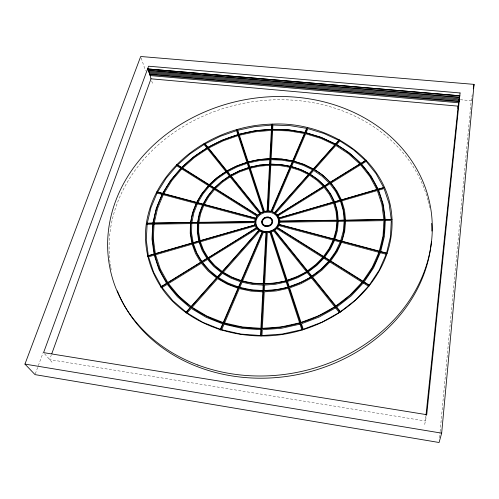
<?xml version="1.0" encoding="UTF-8"?>
<svg xmlns="http://www.w3.org/2000/svg" width="499" height="499" viewBox="0 0 499 499"><rect width="100%" height="100%" fill="white"/><g stroke="black" fill="none" stroke-linecap="round" stroke-linejoin="round"><path stroke-width="0.37" stroke-dasharray="2.5 1.87" d="M439.519 437.854L440.024 432.427M440.099 431.654L471.199 100.673L472.235 94.748M425.965 415.598L425.398 421.013L49.675 359.586L51.26 355.188M424.668 424.512L426.726 414.688M35.304 373.894L43.076 352.712M460.334 99.725L471.199 100.673M44.592 353.791L53.056 363.44M141.18 57.928L145.521 70.802M151.684 80.913L152.844 84.406M111.208 269.672A162.219 138.298 -11 0 1 110.79 267.383M110.659 266.616A162.219 138.298 -11 0 1 241.466 103.742A162.219 138.298 -11 0 1 427.955 200.305M428.142 201.028A162.219 138.298 -11 0 1 429.789 208.351"/><path stroke-width="0.75" d="M214.558 189.508L208.769 196.643L204.234 204.422L255.638 218.138L256.935 216.142L214.558 189.508L214.345 188.354C205.613 197.797 199.531 209.705 197.997 222.548L198.77 223.465L198.652 232.122L200.118 240.661L199.432 241.086C215.331 293.867 292.246 296.275 323.714 257.004C338.565 239.794 342.364 213.335 329.97 193.718C317.395 173.702 293.194 163.753 270.127 164.302L259.661 165.075L249.924 167.196L248.527 162.936L259.075 160.641L269.809 159.699L270.421 158.732L281.873 159.193L293.899 161.183L304.022 164.396L313.54 169.261C342.414 184.324 354.016 223.564 336.357 251.334C316.927 283.731 274.487 297.834 238.784 287.524C206.873 279.59 182.509 245.165 193.032 212.505C203.093 179.746 237.243 159.43 270.421 158.732L258.937 159.599L248.196 161.938L239.408 135.235L255.245 131.798L271.362 130.345L271.961 129.391L288.784 129.977L306.08 132.759L321.331 137.393L335.733 144.298C358.519 157.017 376.558 178.517 382.614 204.16C387.224 225.523 383.269 247.972 372.971 267.121C344.142 317.726 278.249 339.775 223.49 323.152C196.088 314.532 171.431 295.601 159.518 269.03C151.384 249.793 150.555 228.012 156.755 208.108C172.785 160.223 222.953 130.651 271.961 129.391L255.114 130.813L239.096 134.287L237.774 130.264L254.559 126.627L271.643 125.074L272.242 124.12C328.174 121.17 389.65 159.474 392.046 219.566C394.129 288.148 324.961 336.819 261.114 335.97C228.448 335.684 195.396 324.225 172.086 300.816C152.407 280.475 142.334 251.477 146.357 223.34C155.7 164.371 215.125 125.243 272.242 124.12L267.664 211.258C249.562 211.539 252.556 236.314 270.352 231.311C285.49 227.563 278.598 207.391 264.507 211.495L250.261 168.2L259.804 166.123L269.516 165.275L270.127 164.302L259.661 165.219L248.677 167.552L239.32 170.876L230.544 175.342L227.625 171.718L237.137 166.891L247.279 163.292L247.647 162.194L236.626 165.955L226.939 170.87L208.576 148.103L222.941 140.93L238.191 135.578L238.547 134.505L222.448 140.038L207.921 147.292L205.151 143.855L220.39 136.264L236.557 130.607L236.913 129.534L263.952 211.819L260.84 212.911L231.237 176.197L239.832 171.818L249.007 168.556L249.375 167.458L239.489 170.97L229.446 175.997L221.45 181.517L214.414 187.98L210.198 185.335L217.845 178.343L226.527 172.373L226.615 171.213L217.003 177.6L209.212 184.717L182.609 168.026L194.317 157.603L207.497 148.733L207.578 147.592L193.506 156.892L181.661 167.433L177.625 164.901L190.075 153.867L204.079 144.479L204.16 143.344L260.547 213.316L257.783 215.194L215.406 188.603L222.298 182.272L230.139 176.858L230.22 175.692L221.774 181.524L213.566 188.884L207.653 196.163L203.018 204.097L197.853 202.719L202.912 194.117L209.349 186.233L209.137 185.079L201.802 193.637L196.643 202.394L163.822 193.637L171.787 180.694L181.761 168.899L181.549 167.764L170.714 180.233L162.637 193.319L157.622 191.984L166.148 178.262L176.777 165.768L176.565 164.633L257.771 215.612M196.824 202.719L197.336 203.792L202.5 205.17L199.276 213.603L197.56 222.336L190.986 222.654L191.766 223.571L191.579 233.189L193.15 242.682L192.458 243.107L193.45 243.805L196.793 252.956L201.852 261.507L201.446 262.056L202.563 262.486L209.256 270.215L217.439 276.876L217.371 277.469L218.5 277.606L227.981 283.02L238.503 286.994L238.784 287.524L239.819 287.38L251.122 289.8L262.879 290.568L263.478 290.936L262.811 291.859L260.877 328.323L261.495 328.754L260.802 329.689L260.497 335.528L261.114 335.97L266.578 231.873L265.936 232.784L263.235 283.812L263.834 284.174L263.166 285.097L262.879 290.568M260.497 335.528L240.649 334.056L221.668 329.733L220.589 329.92L220.321 329.315L202.781 322.317L187.15 312.91L185.971 312.792L186.083 312.137L172.779 300.672L162.081 287.511L160.934 287.087L161.395 286.495L153.524 272.08L148.565 256.804L147.554 256.106L148.309 255.663L146.288 239.982L147.143 224.251L146.357 223.34L152.9 223.022L154.06 224.151L153.336 238.921L155.32 253.635L154.578 254.072L155.582 254.771L160.316 269.073L167.776 282.553L167.315 283.139L168.462 283.569L178.555 295.851L191.061 306.542L190.955 307.184L192.127 307.303L206.798 316.06L223.228 322.554L223.49 323.152L224.569 322.972L242.327 326.976L260.877 328.323M267.09 211.102L269.516 165.275M269.572 164.208L269.809 159.699M269.865 158.638L271.362 130.345M271.419 129.341L271.643 125.074M385.309 220.627L384.455 236.064L380.693 251.515L386.575 253.08L390.468 236.794L391.291 220.533L385.309 220.627L384.654 219.679L391.235 219.354L389.077 203.561L384.105 188.585L378.616 190.175L377.799 189.439L383.644 187.524L376.084 173.727L366.197 161.345L361.663 164.146L360.771 163.641L365.393 160.497L353.492 149.794L339.888 140.924L336.632 144.585L321.007 137.468L304.877 132.478L288.952 129.871L272.679 129.303L272.903 125.037L289.963 125.617L306.654 128.337L304.877 132.478M345.551 221.232L344.703 231.243L341.99 241.185L379.315 251.14L383.045 235.896L383.899 220.645L345.551 221.232L344.896 220.29L383.856 219.466L381.916 204.634L377.325 190.549L341.79 200.841L340.967 200.105L376.864 189.489L369.834 176.484L360.596 164.807L330.993 183.102L330.076 182.597L330.213 182.229L359.798 163.953L348.645 153.842L335.864 145.446L314.47 169.541L303.673 164.495L292.67 160.884L282.054 159.05L271.157 158.613L272.629 130.314L288.715 130.875L304.452 133.458L292.67 160.884M338.26 221.344L337.443 230.363L334.954 239.302L340.649 240.824L343.318 231.074L344.16 221.25L338.26 221.344L337.598 220.402L344.154 220.078L343.193 210.441L340.493 201.216L334.966 202.819L334.137 202.083L340.069 200.143L335.733 191.554L329.908 183.775L325.261 186.651L324.338 186.146L329.122 182.902L321.974 176.11L313.678 170.433L310.297 174.238L300.754 169.498L291.591 166.572L280.744 164.589L270.87 164.177L271.1 159.668L281.804 160.098L292.233 161.907L290.362 166.267M441.659 433.151L474.05 84.368L140.699 56.499L24.95 364.095L35.036 374.624L439.083 442.501L441.659 433.151L24.95 364.095M459.766 95.833L459.473 97.785L148.29 70.708L148.091 68.887L147.704 68.943L459.779 95.789L147.704 68.943M426.04 414.825L458.169 106.15L150.985 78.811L149.937 74.463L149.563 74.526L458.855 101.734L459.161 99.6L459.136 99.937L148.983 72.785L148.671 70.646M457.839 108.308L458.862 101.503M459.136 99.937L459.473 97.785M146.357 223.34L255.12 221.668L198.895 222.311L197.997 222.548L197.86 231.879L199.432 241.086L200.417 241.784L255.157 225.935L256.224 227.924L207.671 258.214L208.782 258.644L256.966 228.86L258.725 230.438L222.205 271.518L222.142 272.098L223.271 272.242L231.792 277.07L241.242 280.606L241.528 281.124L242.558 280.993L252.694 283.139L263.235 283.812M273.652 230.918L273.808 229.777L340.355 312.355L339.301 312.48L322.055 322.136L303.267 329.271L301.452 323.739L319.241 316.996L335.59 307.871L335.765 306.66L334.723 306.791L318.587 315.792L301.022 322.441L289.651 287.898L301.009 283.657L311.488 277.924L311.657 276.739L300.386 282.515L289.252 286.669L287.543 281.486L297.741 277.687L307.166 272.554L307.334 271.375L297.123 276.558L287.143 280.276L271.25 231.985L273.652 230.918L306.349 271.537M270.982 211.383L289.919 167.296L280.488 165.649L270.814 165.244L268.431 211.083L272.242 211.719L275.573 213.341L309.499 175.143L316.965 180.295L323.383 186.445L277.145 215.3L278.099 215.799L324.163 187.325L329.384 194.361L333.245 202.114L278.723 218.125L279.571 218.861L333.669 203.193L336.052 211.514L336.869 220.19L279.889 221.069L279.172 221.3L279.839 222.23L279.334 224.463L278.442 224.506L278.86 225.579L277.581 227.613L276.596 227.432L276.733 228.579L322.703 257.465L323.714 257.004L323.851 258.189L316.722 265.493L308.338 271.805L311.831 276.14L320.969 269.242L328.729 261.251L329.739 260.79L329.876 261.975L321.974 270.121L312.661 277.17L335.914 306.006L350.148 294.959L362.106 282.228L363.166 281.773L363.303 282.977L351.196 295.888L336.781 307.085L340.499 311.688L355.687 299.843L368.418 286.195L369.491 285.746L276.596 227.432M254.609 221.456L255.151 219.242L203.723 205.494L203.212 204.422M473.27 88.816L474.05 84.368M198.895 222.311L200.567 213.759L203.723 205.494M191.89 222.423L193.793 212.942L197.336 203.792M152.9 223.022L156.268 208.389L162.1 194.373L162.774 193.624L163.279 194.685L157.534 208.538L154.222 223.003L153.28 223.234M147.305 223.109L150.904 207.734L157.085 193.032L156.574 191.972L255.9 218.487M51.79 353.716L150.985 78.811M149.563 74.526L149.313 72.605M269.934 232.372L270.352 231.311L302.743 329.883L301.851 329.696L282.091 334.062L261.969 335.528L262.274 329.689L281.324 328.292L300.036 324.157L300.498 323.04L299.606 322.865L281.143 326.945L262.343 328.323L264.239 291.853L276.365 290.923L288.272 288.303L288.721 287.206L276.197 289.651L264.308 290.561L264.589 285.085L275.479 284.249L286.17 281.891L286.619 280.8L275.311 282.983L264.657 283.806L267.308 232.765L269.934 232.372L285.777 280.681M220.321 329.315L222.673 323.839L206.037 317.245L191.186 308.37L187.15 312.91M223.228 322.554L237.979 288.216L227.251 284.156L217.589 278.635L192.127 307.303M238.503 286.994L240.724 281.823L231.068 278.199L222.361 273.259L218.5 277.606M241.242 280.606L262.075 232.116L259.792 231.118L223.271 272.242M220.589 329.92L262.867 231.411M271.331 211.695L307.446 127.551M221.668 329.733L224.02 324.25L242.009 328.317L260.802 329.689M224.569 322.972L239.295 288.603L250.816 291.073L262.811 291.859M239.819 287.38L242.04 282.203L252.394 284.399L263.166 285.097M242.558 280.993L263.353 232.459L265.936 232.784M272.242 211.719L291.148 167.602L300.124 170.477L308.438 174.525L274.512 212.68M291.591 166.572L293.462 162.206L303.404 165.369L312.623 169.822L309.237 173.627M293.899 161.183L305.662 133.738L320.738 138.329L334.81 144.86L313.416 168.93M306.08 132.759L307.858 128.611L323.863 133.445L338.833 140.344L335.584 143.999M278.442 224.506L387.143 253.523L386.176 254.265L379.203 270.152L369.254 285.135L364.139 281.929L373.62 267.745L380.294 252.694L379.87 251.583L378.916 252.326L372.31 267.177L362.941 281.174L330.718 260.958L337.012 251.951L341.559 242.339L341.141 241.242L340.218 241.984L335.746 251.409L329.565 260.235L324.693 257.178L330.382 249.095L334.517 240.456L334.099 239.364L333.182 240.1L329.128 248.552L323.545 256.461L277.581 227.613M186.083 312.137L190.119 307.602L177.457 296.768L167.246 284.318L162.081 287.511M191.061 306.542L216.522 277.906L208.195 271.107L201.371 263.223L168.462 283.569M217.439 276.876L221.3 272.535L213.772 266.447L207.596 259.374L202.563 262.486M185.971 312.792L259.58 229.977M274.593 213.085L339.757 139.776M322.703 257.465L315.724 264.613L307.515 270.789L274.793 230.214L276.733 228.579M161.395 286.495L166.56 283.301L159.025 269.647L154.247 255.157L148.565 256.804M167.776 282.553L200.667 262.237L195.514 253.517L192.121 244.192L155.582 254.771M201.852 261.507L206.885 258.401L202.201 250.567L199.089 242.171L193.45 243.805M160.934 287.087L257.047 227.712M277.145 215.3L366.366 160.179M148.309 255.663L153.985 254.022L151.995 239.121L152.744 224.17L147.143 224.251M155.32 253.635L191.822 243.063L190.231 233.389L190.431 223.596L154.06 224.151M193.15 242.682L198.789 241.048L197.305 232.328L197.436 223.49L191.766 223.571M200.118 240.661L255.513 224.849L147.554 256.106M278.723 218.125L384.586 187.474M154.222 223.003L190.562 222.442L192.508 212.786L196.126 203.467L163.279 194.685M279.172 221.3L392.046 219.566M198.77 223.465L254.534 222.616L254.808 224.831M279.839 222.23L336.869 221.363L336.064 230.195L333.613 238.946L279.334 224.463M148.047 69.985L459.585 97.037M148.633 71.737L459.305 98.852M149.326 73.815L458.974 100.991M149.9 75.549L458.693 102.782M157.085 193.032L162.1 194.373M278.86 225.579L333.182 240.1M334.517 240.456L340.218 241.984M341.559 242.339L378.916 252.326M380.294 252.694L386.176 254.265M176.777 165.768L180.806 168.3M181.761 168.899L208.364 185.616M209.349 186.233L213.566 188.884M323.851 258.189L328.729 261.251M329.876 261.975L362.106 282.228M363.303 282.977L368.418 286.195M336.632 144.585L349.568 153.068L360.864 163.298M314.47 169.541L322.922 175.317L330.213 182.229M310.297 174.238L317.919 179.497L324.481 185.765M275.573 213.341L277.35 214.876M222.205 271.518L214.832 265.562L208.782 258.644M204.079 144.479L206.842 147.916M207.497 148.733L225.841 171.519M226.527 172.373L229.446 175.997M230.139 176.858L259.711 213.603M307.166 272.554L310.665 276.901M311.488 277.924L334.723 306.791M335.59 307.871L339.301 312.48M361.663 164.146L371.025 175.96L378.155 189.115M330.993 183.102L336.944 191.023L341.366 199.768M325.261 186.651L330.594 193.824L334.548 201.739M278.099 215.799L279.203 217.764M208.064 257.671L203.473 250.005L200.417 241.784M236.557 130.607L237.88 134.63M238.191 135.578L246.949 162.294M247.279 163.292L248.677 167.552M249.007 168.556L263.21 211.869M286.17 281.891L287.873 287.075M288.272 288.303L299.606 322.865M300.036 324.157L301.851 329.696M378.616 190.175L383.282 204.428L385.259 219.441M341.79 200.841L344.553 210.241L345.545 220.053M334.966 202.819L337.411 211.308L338.253 220.165M279.571 218.861L279.889 221.069M431.679 223.396A162.219 138.298 -11 0 1 431.897 231.068M431.367 241.928A162.219 138.298 -11 0 1 289.875 375.953A162.219 138.298 -11 0 1 117.365 290.836M460.072 92.957L426.726 414.688L43.575 352.631L148.59 66.205L460.072 92.957M265.262 225.785A4.903 4.148 -11 0 0 272.042 221.113A4.903 4.148 -11 0 0 264.289 218.668A4.903 4.148 -11 0 0 265.262 225.785M197.872 365.012A163.167 138.797 -11 0 0 431.978 218.955A163.167 138.797 -11 0 0 180.039 124.812A163.167 138.797 -11 0 0 197.872 365.012M264.994 226.34A5.589 4.728 -11 0 0 272.722 221.013A5.589 4.728 -11 0 0 263.884 218.225A5.589 4.728 -11 0 0 264.994 226.34M265.056 225.71A5.252 4.441 -11 0 0 272.317 220.708A5.252 4.441 -11 0 0 264.015 218.088A5.252 4.441 -11 0 0 265.056 225.71M262.748 231.074A11.408 9.649 -11 0 0 278.479 220.153A11.408 9.649 -11 0 0 260.403 214.52A11.408 9.649 -11 0 0 262.748 231.074"/></g></svg>
